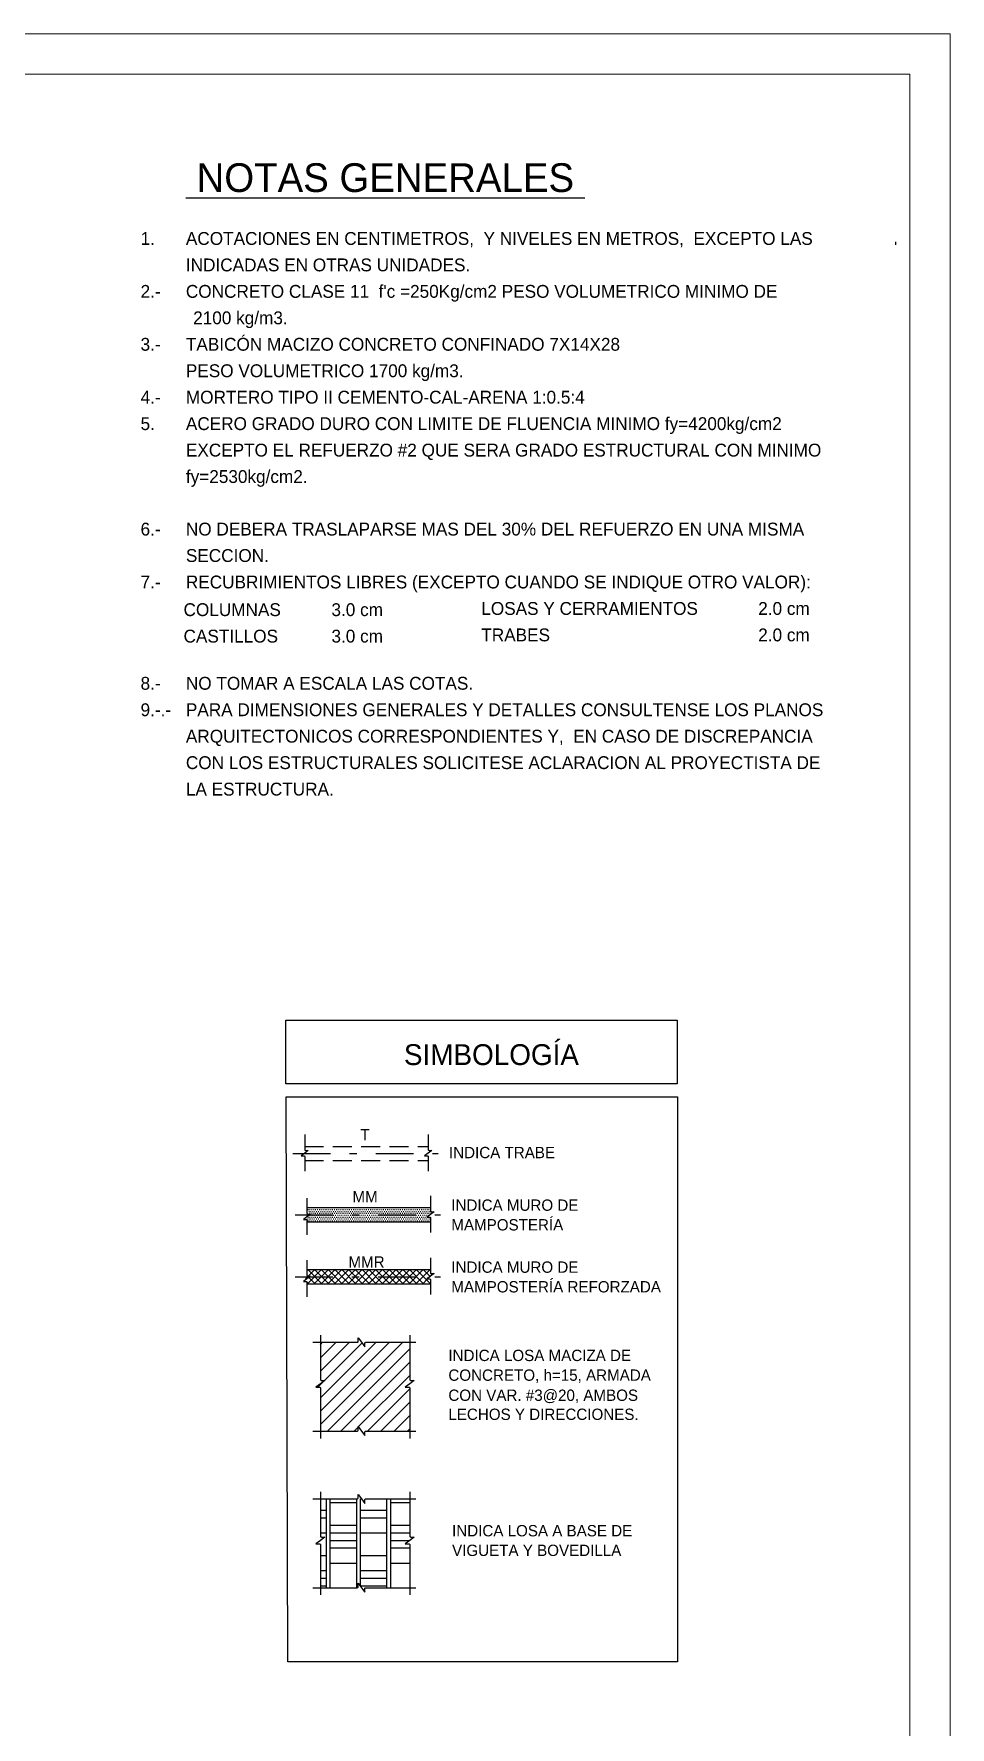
# Model space of a CAD drawing. Header units: millimetres. Extents: x -25 to 297, y -2 to 43.
# Drawn here: x 127.27 to 139.4, y 20.64 to 43.04 of the extents above; entities that cross this region are included whole.
import ezdxf
from ezdxf.enums import TextEntityAlignment as Align

# ---------------------------------------------------------------- set-up
doc = ezdxf.new("R2010")
doc.units = ezdxf.units.MM
doc.linetypes.add('DASHDOT', pattern=[1, 0.5, -0.25, 0, -0.25])
doc.linetypes.add('DASHED2', pattern=[0.375, 0.25, -0.125])
for name, color, linetype in [('6', 7, 'Continuous'), ('C', 11, 'Continuous'), ('CERR', 3, 'DASHED2'), ('EJES', 250, 'DASHDOT'), ('hatch', 250, 'Continuous'), ('HATCH_MUROS', 16, 'Continuous'), ('Muro', 242, 'Continuous'), ('muros', 1, 'Continuous'), ('NOTAS', 5, 'Continuous'), ('TEXT', 5, 'Continuous'), ('TITULO', 242, 'Continuous'), ('TZ', 15, 'Continuous'), ('VIGUETAS', 107, 'Continuous')]:
    doc.layers.add(name, color=color, linetype=linetype)
doc.styles.add('LEROY', font='stylu.ttf')

# ---------------------------------------------------------------- blocks, each defined once
blk = doc.blocks.new('NOTAS')
at = {"layer": 'NOTAS', "color": 5}
blk.add_line((156.122, 134.198), (156.122, 134.239), dxfattribs=at)
at = {"layer": 'NOTAS', "color": 5, "style": 'LEROY'}
for s, p in [('1.', (146.122, 134.198)), ('ACOTACIONES EN CENTIMETROS,  Y NIVELES EN METROS,  EXCEPTO LAS', (146.722, 134.198)), ('INDICADAS EN OTRAS UNIDADES.', (146.722, 133.848)), ('2.-', (146.122, 133.498)), ("CONCRETO CLASE 11  f'c =250Kg/cm2 PESO VOLUMETRICO MINIMO DE", (146.722, 133.498)), ('  2100 kg/m3.', (146.692, 133.148)), ('3.-', (146.122, 132.798)), ('TABICÓN MACIZO CONCRETO CONFINADO 7X14X28', (146.722, 132.798)), ('PESO VOLUMETRICO 1700 kg/m3.', (146.722, 132.448)), ('4.-', (146.122, 132.098)), ('MORTERO TIPO II CEMENTO-CAL-ARENA 1:0.5:4', (146.722, 132.098)), ('5.', (146.122, 131.748)), ('ACERO GRADO DURO CON LIMITE DE FLUENCIA MINIMO fy=4200kg/cm2', (146.722, 131.748)), ('EXCEPTO EL REFUERZO #2 QUE SERA GRADO ESTRUCTURAL CON MINIMO', (146.722, 131.398)), ('fy=2530kg/cm2.', (146.722, 131.048)), ('6.-', (146.122, 130.353)), ('NO DEBERA TRASLAPARSE MAS DEL 30% DEL REFUERZO EN UNA MISMA', (146.722, 130.353)), ('SECCION.', (146.722, 130.003)), ('7.-', (146.122, 129.653)), ('RECUBRIMIENTOS LIBRES (EXCEPTO CUANDO SE INDIQUE OTRO VALOR):', (146.722, 129.653)), ('COLUMNAS', (146.691, 129.287)), ('3.0 cm', (148.649, 129.287)), ('LOSAS Y CERRAMIENTOS', (150.633, 129.303)), ('2.0 cm', (154.299, 129.303)), ('CASTILLOS', (146.691, 128.937)), ('3.0 cm', (148.649, 128.937)), ('TRABES', (150.633, 128.953)), ('2.0 cm', (154.299, 128.953)), ('8.-', (146.122, 128.313)), ('NO TOMAR A ESCALA LAS COTAS.', (146.722, 128.313)), ('9.-.-', (146.122, 127.963)), ('PARA DIMENSIONES GENERALES Y DETALLES CONSULTENSE LOS PLANOS', (146.722, 127.963)), ('ARQUITECTONICOS CORRESPONDIENTES Y,  EN CASO DE DISCREPANCIA', (146.722, 127.613)), ('CON LOS ESTRUCTURALES SOLICITESE ACLARACION AL PROYECTISTA DE', (146.722, 127.263)), ('LA ESTRUCTURA.', (146.722, 126.913))]:
    blk.add_text(s, height=0.17, dxfattribs=at).set_placement(p)
at = {"layer": 'TITULO', "style": 'LEROY'}
blk.add_text('%%U NOTAS GENERALES ', height=0.38, dxfattribs=at).set_placement((146.722, 134.898))
blk = doc.blocks.new('SIM017')
at = {"color": 15, "linetype": 'Continuous'}
blk.add_lwpolyline([(-1.01, 0), (-0.192, 0, 0.414214), (-0.147, 0.045), (-0.147, 0.196), (0, 0), (0.147, -0.196), (0.147, -0.045, -0.414214), (0.192, 0), (0.99, 0)], format="xyb", dxfattribs=at)

msp = doc.modelspace()

# ---------------------------------------------------------------- hatches: boundary and pattern name
at = {"layer": 'hatch'}
h = msp.add_hatch(dxfattribs=at)
h.set_pattern_fill('ANSI31', color=256)
h.set_pattern_definition([(45, (51.92945, 99.82632), (-0.08838835, 0.08838835), [])])
h.paths.add_polyline_path([(131.126, 25.222), (131.067, 25.178), (131.007, 25.133), (131.053, 25.133, -0.414214), (131.067, 25.119), (131.067, 24.553), (131.551, 24.553, 0.414214), (131.565, 24.566), (131.565, 24.612), (131.609, 24.553), (131.654, 24.493), (131.654, 24.539, -0.414214), (131.667, 24.553), (132.249, 24.553), (132.249, 25.119, 0.414214), (132.236, 25.133), (132.19, 25.133), (132.249, 25.178), (132.309, 25.222), (132.263, 25.222, -0.414214), (132.249, 25.236), (132.249, 25.727), (131.667, 25.727, 0.414214), (131.654, 25.713), (131.654, 25.668), (131.609, 25.727), (131.565, 25.786), (131.565, 25.741, -0.414214), (131.551, 25.727), (131.067, 25.727), (131.067, 25.236, 0.414214), (131.08, 25.222)])
at = {"layer": 'HATCH_MUROS'}
h = msp.add_hatch(dxfattribs=at)
h.set_pattern_fill('DOTS', color=256, scale=0.4, style=0)
h.set_pattern_definition([(0, (-141.972421, -116.466133), (0.0125, 0.025), [0, -0.025])])
h.paths.add_polyline_path([(132.517, 27.415), (132.524, 27.42), (132.571, 27.456), (132.535, 27.456, -0.414214), (132.524, 27.467), (132.524, 27.509), (130.889, 27.509), (130.889, 27.467, 0.414214), (130.9, 27.456), (130.937, 27.456), (130.889, 27.42), (130.882, 27.415)])
h.paths.add_polyline_path([(130.882, 27.415), (130.842, 27.385), (130.878, 27.385, -0.414214), (130.889, 27.374), (130.889, 27.321), (132.524, 27.321), (132.524, 27.374, 0.414214), (132.513, 27.385), (132.477, 27.385), (132.517, 27.415)])
at = {"layer": 'muros'}
h = msp.add_hatch(dxfattribs=at)
h.set_pattern_fill('ANSI37', color=256, scale=0.02)
h.set_pattern_definition([(45, (-374.46386, 2.03649), (-0.044901281, 0.044901281), []), (135, (-374.46386, 2.03649), (-0.044901281, -0.044901281), [])])
h.paths.add_polyline_path([(132.517, 26.595), (132.524, 26.601), (132.571, 26.636), (132.535, 26.636, -0.414214), (132.524, 26.647), (132.524, 26.689), (130.889, 26.689), (130.889, 26.647, 0.414214), (130.9, 26.636), (130.937, 26.636), (130.889, 26.601), (130.882, 26.595)])
h.paths.add_polyline_path([(130.882, 26.595), (130.842, 26.565), (130.878, 26.565, -0.414214), (130.889, 26.554), (130.889, 26.502), (132.524, 26.502), (132.524, 26.554, 0.414214), (132.513, 26.565), (132.477, 26.565), (132.517, 26.595)])
at = {"layer": 'VIGUETAS'}
h = msp.add_hatch(dxfattribs=at)
h.set_pattern_fill('AR-VYB', color=256, scale=0.05, angle=90, style=0)
h.set_pattern_definition([(90, (-142.00334, -119.54842), (-0.4, 0.4), [0.4, 0.4]), (90, (-142.05334, -119.54842), (-0.4, 0.4), [0.4, 0.4]), (180, (-142.05334, -119.3984), (-0.4, -0.8), [0.35, -0.45]), (180, (-142.05334, -119.29842), (-0.4, -0.4), [0.35, -0.45]), (180, (-142.05334, -119.1984), (-0.4, -0.8), [0.35, -0.45]), (180, (-142.05334, -119.0984), (-0.4, -0.8), [0.35, -0.45]), (180, (-142.05334, -118.79842), (-0.4, -0.4), [0.35, -0.45]), (180, (-142.05334, -118.6984), (-0.4, -0.8), [0.35, -0.45]), (180, (-142.05334, -118.59842), (-0.4, -0.4), [0.35, -0.45])])
h.paths.add_polyline_path([(131.126, 23.151), (131.067, 23.106), (131.067, 22.481), (131.551, 22.481, 0.617924), (131.562, 22.503), (131.565, 22.541), (131.609, 22.481), (132.249, 22.481), (132.249, 23.048, 0.617924), (132.227, 23.059), (132.19, 23.062), (132.249, 23.106), (132.249, 23.656), (131.667, 23.656, 0.617924), (131.657, 23.634), (131.654, 23.596), (131.609, 23.656), (131.067, 23.656), (131.067, 23.165, 0.617924), (131.088, 23.154)])

# ---------------------------------------------------------------- linework, layer by layer
at = {"color": 15, "linetype": 'Continuous'}
for points in [[(130.966, 25.727), (131.551, 25.727, 0.414214), (131.565, 25.741), (131.565, 25.786), (131.609, 25.727), (131.654, 25.668), (131.654, 25.713, -0.414214), (131.667, 25.727), (132.331, 25.727)], [(131.067, 25.821), (131.067, 25.236, 0.414214), (131.08, 25.222), (131.126, 25.222), (131.067, 25.178), (131.007, 25.133), (131.053, 25.133, -0.414214), (131.067, 25.119), (131.067, 24.456)], [(132.249, 25.821), (132.249, 25.236, 0.414214), (132.263, 25.222), (132.309, 25.222), (132.249, 25.178), (132.19, 25.133), (132.236, 25.133, -0.414214), (132.249, 25.119), (132.249, 24.456)], [(130.966, 24.553), (131.551, 24.553, 0.414214), (131.565, 24.566), (131.565, 24.612), (131.609, 24.553), (131.654, 24.493), (131.654, 24.539, -0.414214), (131.667, 24.553), (132.331, 24.553)], [(131.067, 23.749), (131.067, 23.165, 0.414214), (131.08, 23.151), (131.126, 23.151), (131.067, 23.106), (131.007, 23.062), (131.053, 23.062, -0.414214), (131.067, 23.048), (131.067, 22.385)], [(132.249, 23.749), (132.249, 23.165, 0.414214), (132.263, 23.151), (132.309, 23.151), (132.249, 23.106), (132.19, 23.062), (132.236, 23.062, -0.414214), (132.249, 23.048), (132.249, 22.385)], [(130.966, 23.656), (131.551, 23.656, 0.414214), (131.565, 23.669), (131.565, 23.715), (131.609, 23.656), (131.654, 23.596), (131.654, 23.642, -0.414214), (131.667, 23.656), (132.331, 23.656)], [(130.966, 22.481), (131.551, 22.481, 0.414214), (131.565, 22.495), (131.565, 22.541), (131.609, 22.481), (131.654, 22.422), (131.654, 22.468, -0.414214), (131.667, 22.481), (132.331, 22.481)]]:
    msp.add_lwpolyline(points, format="xyb", dxfattribs=at)
at = {"layer": '6', "lineweight": 0}
for points in [[(75.383, 43.038), (139.403, 43.038), (139.403, 0), (75.383, 0)], [(75.915, 42.506), (138.871, 42.506), (138.871, 0.532), (75.915, 0.532)]]:
    msp.add_lwpolyline(points, close=True, dxfattribs=at)
at = {"layer": 'CERR'}
for p, q in [((130.857, 28.319), (132.496, 28.319)), ((130.857, 28.132), (132.496, 28.132))]:
    msp.add_line(p, q, dxfattribs=at)
at = {"layer": 'EJES'}
for p, q in [((130.699, 28.225), (132.624, 28.225)), ((130.73, 27.415), (132.655, 27.415)), ((130.73, 26.595), (132.655, 26.595))]:
    msp.add_line(p, q, dxfattribs=at)
at = {"layer": 'Muro'}
for p, q in [((130.888, 27.509), (132.526, 27.509)), ((130.888, 27.321), (132.526, 27.321)), ((130.888, 26.689), (132.526, 26.689)), ((130.888, 26.502), (132.526, 26.502))]:
    msp.add_line(p, q, dxfattribs=at)
at = {"layer": 'TZ', "color": 250}
msp.add_lwpolyline([(130.61, 29.989), (135.789, 29.989), (135.789, 29.146), (130.61, 29.146)], close=True, dxfattribs=at)
msp.add_lwpolyline([(135.794, 28.976), (135.794, 21.5), (130.635, 21.5), (130.614, 28.976), (135.794, 28.976)], dxfattribs=at)

# ---------------------------------------------------------------- block references
at = {"layer": 'C'}
msp.add_blockref('NOTAS', (-17.437, -93.952), dxfattribs=at)
at = {"layer": 'TZ', "xscale": 0.2420236714616522, "yscale": 0.2420236714616522, "zscale": 0.2420236714616522, "rotation": 270}
for p in [(130.858, 28.231), (132.493, 28.231), (130.888, 27.388), (132.524, 27.42), (130.888, 26.568), (132.524, 26.601)]:
    msp.add_blockref('SIM017', p, dxfattribs=at)

# ---------------------------------------------------------------- texts
at = {"layer": 'TEXT', "color": 3, "style": 'LEROY'}
msp.add_text('SIMBOLOGÍA', height=0.276, dxfattribs=at).set_placement((133.33, 29.567), align=Align.MIDDLE)
at = {"layer": 'TEXT', "style": 'LEROY'}
for s, p in [('T', (131.657, 28.473, 0)), ('MM', (131.657, 27.653, 0)), ('MMR', (131.676, 26.79, 0))]:
    msp.add_text(s, height=0.15, dxfattribs=at).set_placement(p, align=Align.MIDDLE)
for s, p in [('INDICA TRABE', (132.768, 28.163)), ('INDICA MURO DE', (132.799, 27.467)), ('MAMPOSTERÍA', (132.799, 27.207)), ('INDICA MURO DE', (132.799, 26.647)), ('MAMPOSTERÍA REFORZADA', (132.799, 26.387)), ('INDICA LOSA MACIZA DE', (132.76, 25.479)), ('CONCRETO, h=15, ARMADA', (132.76, 25.218)), ('CON VAR. #3@20, AMBOS', (132.76, 24.952)), ('LECHOS Y DIRECCIONES.', (132.76, 24.7)), ('INDICA LOSA A BASE DE', (132.809, 23.16)), ('VIGUETA Y BOVEDILLA', (132.809, 22.9))]:
    msp.add_text(s, height=0.15, dxfattribs=at).set_placement(p)

doc.saveas('drawing.dxf')
